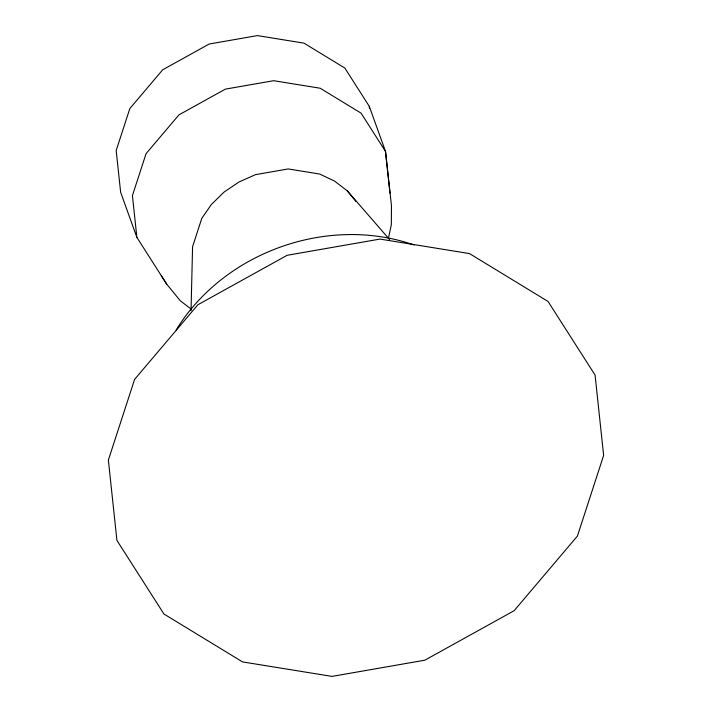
<?xml version="1.0" encoding="UTF-8"?>
<svg xmlns="http://www.w3.org/2000/svg" width="712" height="712" viewBox="0 0 712 712"><rect width="100%" height="100%" fill="white"/><g stroke="black" fill="none" stroke-linecap="round" stroke-linejoin="round"><path stroke-width="1.07" d="M191.038 310.708L192.569 246.726L201.799 218.335L211.402 204.469L224.075 192.062L239.107 181.934L255.501 174.645L288.182 168.94L319.679 174.04L334.507 181.035L347.34 190.905L389.642 239.615M388.396 238.44L391.342 224.636L391.458 205.554L385.512 151.425L369.279 106.328L344.83 68.049L303.962 43.138L257.433 35.6L209.159 44.028L162.728 69.758L129.824 108.571L116.19 150.517L120.64 192.285L136.873 237.381L166.688 284.124L180.287 300.758L190.789 308.83M347.34 190.905L355.982 201.478M161.312 275.66L166.688 284.124M389.962 193.192L385.512 151.425L361.073 113.146L320.195 88.235L273.675 80.696L225.401 89.125L178.961 114.855L146.058 153.676L132.423 195.613L136.873 237.381M369.279 106.328L369.51 108.527M176.113 330.092A182.139 153.952 -19.8 0 1 414.028 244.999M134.586 379.416L108.366 460.068L116.919 540.39L163.929 614.002L242.534 661.902L332.006 676.4L424.842 660.193L514.135 610.709L577.414 536.065L603.634 455.413L595.081 375.091L548.071 301.479L469.466 253.57L379.994 239.081L287.159 255.288L197.865 304.763L134.586 379.416"/></g></svg>
